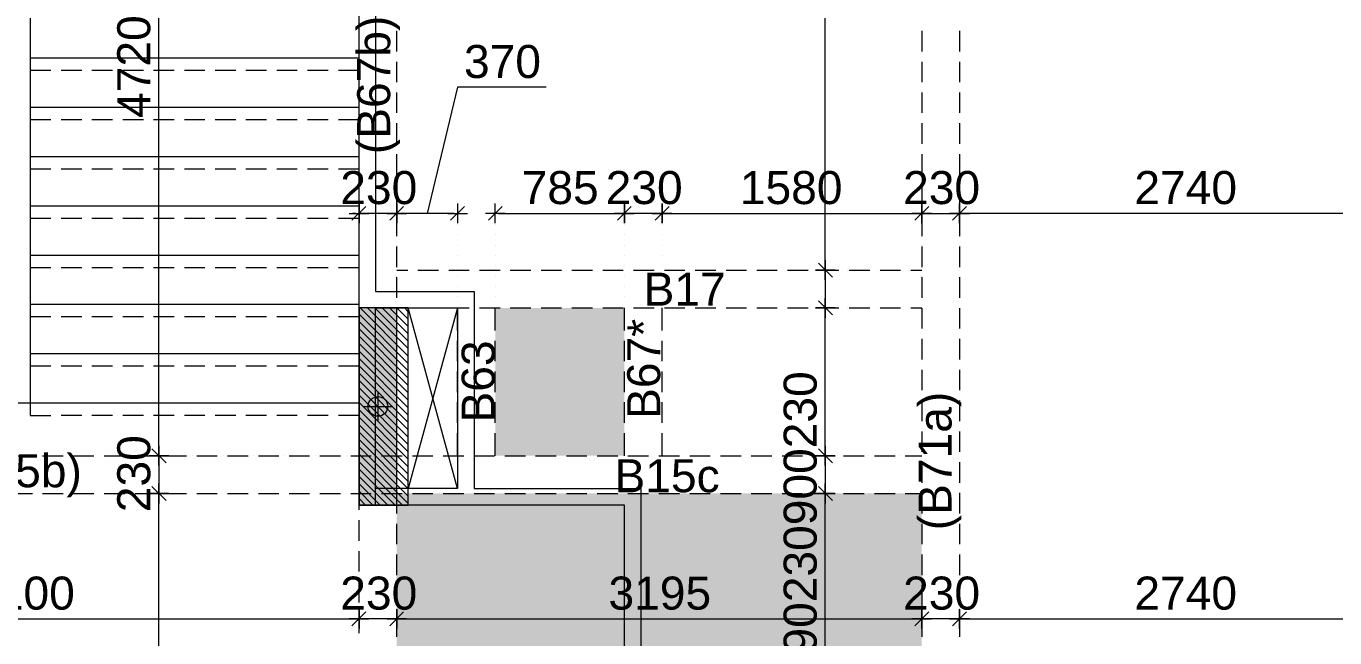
# Model space of a CAD drawing. Header units: millimetres. Extents: x -1303 to 98744, y -1303 to 90097.
# Drawn here: x 24709 to 32673, y 31234 to 34957 of the extents above; entities that cross this region are included whole.
import ezdxf

# ---------------------------------------------------------------- set-up
doc = ezdxf.new("R2010")
doc.units = ezdxf.units.MM
doc.layers.add('PDF_Geometry', color=7, linetype='Continuous')
doc.layers.add('PDF_Text', color=7, linetype='Continuous')
doc.layers.add('PDF_Solid Fills', color=192, linetype='Continuous', true_color=0xc2c0c0c0)
doc.styles.add('PDF ArialMT', font='arial.ttf')

msp = doc.modelspace()

# ---------------------------------------------------------------- hatches: boundary and pattern name
at = {"layer": 'PDF_Solid Fills', "true_color": 0x0000b2}
h = msp.add_hatch(color=33, dxfattribs=at)
h.paths.add_polyline_path([(22404.2843, 31942.72087), (22404.2843, 32112.74047), (19209.26177, 32112.74047), (19209.26177, 30922.67974), (22404.2843, 30922.67974), (22404.2843, 31642.7072), (21409.2932, 31642.7072), (21409.2932, 31942.72087)], flags=0)
h.paths.add_polyline_path([(11529.29261, 29607.70354), (11529.29261, 32397.68983), (12814.30857, 32397.68983), (12814.30857, 29607.70354)], flags=0)
h.paths.add_polyline_path([(12814.30857, 32627.71257), (12814.30857, 34142.75024), (8234.23832, 34142.75024), (8234.23832, 32627.71257)], flags=0)
h.paths.add_polyline_path([(12814.30857, 22167.74491), (12814.30857, 24957.72913), (11529.29261, 24957.72913), (11529.29261, 22167.74491)], flags=0)
h.paths.add_polyline_path([(8234.23832, 21937.72009), (8234.23832, 20422.68242), (12814.30857, 20422.68242), (12814.30857, 21937.72009)], flags=0)
h.paths.add_polyline_path([(21869.25605, 23642.75499), (21869.25605, 22452.69219), (19209.26177, 22452.69219), (19209.26177, 23642.75499)], flags=0)
h.paths.add_polyline_path([(23229.25373, 22452.69219), (23229.25373, 23642.75499), (25959.23687, 23642.75499), (25959.23687, 22452.69219)], flags=0)
h.paths.add_polyline_path([(32354.27376, 21952.6997), (32354.27376, 20422.68242), (36934.25928, 20422.68242), (36934.25928, 21952.6997)], flags=0)
h.paths.add_polyline_path([(33639.29074, 24957.72913), (33639.29074, 22182.72451), (32354.27376, 22182.72451), (32354.27376, 24957.72913)], flags=0)
h.paths.add_polyline_path([(26964.2984, 30922.67974), (26964.2984, 32112.74047), (30159.32092, 32112.74047), (30159.32092, 30922.67974)], flags=0)
h.paths.add_polyline_path([(28349.2614, 32342.68057), (28349.2614, 33242.7154), (27564.23691, 33242.7154), (27564.23691, 32342.68057)], flags=0)
h.paths.add_polyline_path([(40634.2682, 32627.71257), (40634.2682, 34142.75024), (36554.27309, 34142.75024), (36554.27309, 32627.71257)], flags=0)
h.paths.add_polyline_path([(36554.27309, 29607.70354), (36554.27309, 32397.68983), (37839.28802, 32397.68983), (37839.28802, 29607.70354)], flags=0)
h.paths.add_polyline_path([(41994.26382, 34142.75024), (41994.26382, 32627.71257), (46074.25892, 32627.71257), (46074.25892, 34142.75024)], flags=0)
h.paths.add_polyline_path([(46074.25892, 32397.68983), (46074.25892, 29607.70354), (44789.244, 29607.70354), (44789.244, 32397.68983)], flags=0)
h.paths.add_polyline_path([(45694.27273, 20422.68242), (45694.27273, 21952.6997), (50274.26033, 21952.6997), (50274.26033, 20422.68242)], flags=0)
h.paths.add_polyline_path([(48989.24127, 22182.72451), (48989.24127, 24957.72913), (50274.26033, 24957.72913), (50274.26033, 22182.72451)], flags=0)
h.paths.add_polyline_path([(52469.2958, 32112.74047), (52469.2958, 30922.67974), (55664.23361, 30922.67974), (55664.23361, 32112.74047)], flags=0)
h.paths.add_polyline_path([(55064.29717, 32342.68057), (55064.29717, 33242.7154), (54439.30655, 33242.7154), (54439.30655, 32342.68057)], flags=0)
h.paths.add_polyline_path([(63419.27024, 30922.67974), (63419.27024, 32112.74047), (60524.25933, 32112.74047), (60524.25933, 31222.69135), (60224.24978, 31222.69135), (60224.24978, 30922.67974)], flags=0)
h.paths.add_polyline_path([(60819.28118, 23642.75499), (60819.28118, 22452.69219), (63419.27024, 22452.69219), (63419.27024, 23642.75499)], flags=0)
h.paths.add_polyline_path([(56669.29721, 23642.75499), (56669.29721, 22452.69219), (59359.2507, 22452.69219), (59359.2507, 23642.75499)], flags=0)
h.paths.add_polyline_path([(71099.24354, 29607.70354), (71099.24354, 32397.68983), (69814.31126, 32397.68983), (69814.31126, 29607.70354)], flags=0)
h.paths.add_polyline_path([(71099.24354, 22167.74491), (71099.24354, 24957.72913), (69814.31126, 24957.72913), (69814.31126, 22167.74491)], flags=0)
h.paths.add_polyline_path([(69814.31126, 21937.72009), (69814.31126, 20422.68242), (74394.29472, 20422.68242), (74394.29472, 21937.72009)], flags=0)
h.paths.add_polyline_path([(69814.31126, 34142.75024), (69814.31126, 32627.71257), (74394.29472, 32627.71257), (74394.29472, 34142.75024)], flags=0)

# ---------------------------------------------------------------- linework, layer by layer
at = {"layer": 'PDF_Geometry', "color": 122, "lineweight": 0, "true_color": 0x00b88a}
for points in [[(25516.45409, 32382.45608), (25516.45409, 32362.14373), (25516.45409, 37042.16206), (25516.45409, 37022.6989)], [(29571.90536, 33512.25953), (29571.90536, 33491.94924), (29571.90536, 37042.16206), (29571.90536, 37022.6989)], [(27873.38918, 34585.36567), (27333.45175, 34585.36567), (27148.95875, 33817.7733)], [(26691.11372, 33775.45848), (26776.58839, 33860.08811)], [(26734.27358, 33877.86116), (26734.27358, 33757.68544)], [(27291.13694, 33775.45848), (27376.61369, 33860.08811)], [(27333.45175, 33877.86116), (27333.45175, 33757.68544)], [(27605.95873, 33860.08811), (27521.32911, 33775.45848)], [(27563.64392, 33757.68544), (27563.64392, 33877.86116)], [(26674.18779, 33817.7733), (26793.51432, 33817.7733)], [(26713.9633, 33817.7733), (26693.65302, 33817.7733)], [(26963.6207, 33817.7733), (26734.27358, 33817.7733)], [(27313.98652, 33817.7733), (26983.93098, 33817.7733), (27004.24333, 33817.7733)], [(27274.21101, 33817.7733), (27393.53961, 33817.7733)], [(27623.73178, 33817.7733), (27503.55813, 33817.7733)], [(27583.95627, 33817.7733), (28328.69698, 33817.7733), (28309.23176, 33817.7733)], [(28579.19943, 33817.7733), (28349.00727, 33817.7733)], [(28618.97702, 33817.7733), (28598.66466, 33817.7733), (30138.92386, 33817.7733), (30118.61358, 33817.7733)], [(30159.23621, 33817.7733), (30388.58126, 33817.7733)], [(33089.11346, 33817.7733), (33108.57869, 33817.7733), (30408.89361, 33817.7733), (30429.20389, 33817.7733)], [(29571.90536, 33472.48608), (29571.90536, 33242.29184)], [(29571.90536, 32382.45608), (29571.90536, 32362.14373), (29571.90536, 33221.98156), (29571.90536, 33202.51633)], [(25516.45409, 32342.68057), (25516.45409, 32112.48633)], [(29571.90536, 32342.68057), (29571.90536, 32112.48633)], [(25516.45409, 29647.22698), (25516.45409, 29626.91462), (25516.45409, 32092.17605), (25516.45409, 32072.71082)], [(29571.90536, 30962.37054), (29571.90536, 30942.06026), (29571.90536, 32092.17605), (29571.90536, 32072.71082)], [(22673.74577, 31349.12752), (22653.43342, 31349.12752), (26713.9633, 31349.12752), (26693.65302, 31349.12752)], [(26963.6207, 31349.12752), (26734.27358, 31349.12752)], [(27004.24333, 31349.12752), (26983.93098, 31349.12752), (30138.92386, 31349.12752), (30118.61358, 31349.12752)], [(30388.58126, 31349.12752), (30159.23621, 31349.12752)], [(30429.20389, 31349.12752), (30408.89361, 31349.12752), (33108.57869, 31349.12752), (33089.11346, 31349.12752)]]:
    msp.add_lwpolyline(points, dxfattribs=at)
at = {"layer": 'PDF_Geometry', "color": 9, "lineweight": 0, "true_color": 0xc0c0c0}
for points in [[(26834.13696, 37062.47235), (26834.13696, 33342.15521), (27434.16225, 33342.15521), (27434.16225, 32142.1067), (28448.87064, 32142.1067), (28448.87064, 29607.44939), (31468.45612, 29607.44939), (31468.45612, 29507.58809), (28349.00727, 29507.58809), (28349.00727, 32042.2454), (26734.27358, 32042.2454), (26734.27358, 37062.47235)], [(26734.27358, 34762.24076), (24733.63005, 34762.24076)], [(24858.88231, 34686.92122), (24733.63005, 34686.92122)], [(25046.75966, 34686.92122), (24921.5074, 34686.92122)], [(25233.79197, 34686.92122), (25108.53971, 34686.92122)], [(25421.66932, 34686.92122), (25296.41706, 34686.92122)], [(25608.69955, 34686.92122), (25483.44936, 34686.92122)], [(25796.57898, 34686.92122), (25671.32672, 34686.92122)], [(25983.60921, 34686.92122), (25859.20408, 34686.92122)], [(26171.48657, 34686.92122), (26046.23638, 34686.92122)], [(26358.51887, 34686.92122), (26234.11373, 34686.92122)], [(26546.39623, 34686.92122), (26421.14396, 34686.92122)], [(26734.27358, 34686.92122), (26609.02339, 34686.92122)], [(26734.27358, 34462.65271), (24733.63005, 34462.65271)], [(24858.88231, 34387.33316), (24733.63005, 34387.33316)], [(25046.75966, 34387.33316), (24921.5074, 34387.33316)], [(25233.79197, 34387.33316), (25108.53971, 34387.33316)], [(25421.66932, 34387.33316), (25296.41706, 34387.33316)], [(25608.69955, 34387.33316), (25483.44936, 34387.33316)], [(25796.57898, 34387.33316), (25671.32672, 34387.33316)], [(25983.60921, 34387.33316), (25859.20408, 34387.33316)], [(26171.48657, 34387.33316), (26046.23638, 34387.33316)], [(26358.51887, 34387.33316), (26234.11373, 34387.33316)], [(26546.39623, 34387.33316), (26421.14396, 34387.33316)], [(26734.27358, 34387.33316), (26609.02339, 34387.33316)], [(26734.27358, 34162.21754), (24733.63005, 34162.21754)], [(24858.88231, 34086.89799), (24733.63005, 34086.89799)], [(25046.75966, 34086.89799), (24921.5074, 34086.89799)], [(25233.79197, 34086.89799), (25108.53971, 34086.89799)], [(25421.66932, 34086.89799), (25296.41706, 34086.89799)], [(25608.69955, 34086.89799), (25483.44936, 34086.89799)], [(25796.57898, 34086.89799), (25671.32672, 34086.89799)], [(25983.60921, 34086.89799), (25859.20408, 34086.89799)], [(26171.48657, 34086.89799), (26046.23638, 34086.89799)], [(26358.51887, 34086.89799), (26234.11373, 34086.89799)], [(26546.39623, 34086.89799), (26421.14396, 34086.89799)], [(26734.27358, 34086.89799), (26609.02339, 34086.89799)], [(26734.27358, 33862.62948), (24733.63005, 33862.62948)], [(24858.88231, 33787.30581), (24733.63005, 33787.30581)], [(25046.75966, 33787.30581), (24921.5074, 33787.30581)], [(25233.79197, 33787.30581), (25108.53971, 33787.30581)], [(25421.66932, 33787.30581), (25296.41706, 33787.30581)], [(25608.69955, 33787.30581), (25483.44936, 33787.30581)], [(25796.57898, 33787.30581), (25671.32672, 33787.30581)], [(25983.60921, 33787.30581), (25859.20408, 33787.30581)], [(26171.48657, 33787.30581), (26046.23638, 33787.30581)], [(26358.51887, 33787.30581), (26234.11373, 33787.30581)], [(26546.39623, 33787.30581), (26421.14396, 33787.30581)], [(26734.27358, 33787.30581), (26609.02339, 33787.30581)], [(26734.27358, 33562.19431), (24733.63005, 33562.19431)], [(24858.88231, 33486.87064), (24733.63005, 33486.87064)], [(25046.75966, 33486.87064), (24921.5074, 33486.87064)], [(25233.79197, 33486.87064), (25108.53971, 33486.87064)], [(25421.66932, 33486.87064), (25296.41706, 33486.87064)], [(25608.69955, 33486.87064), (25483.44936, 33486.87064)], [(25796.57898, 33486.87064), (25671.32672, 33486.87064)], [(25983.60921, 33486.87064), (25859.20408, 33486.87064)], [(26171.48657, 33486.87064), (26046.23638, 33486.87064)], [(26358.51887, 33486.87064), (26234.11373, 33486.87064)], [(26546.39623, 33486.87064), (26421.14396, 33486.87064)], [(26734.27358, 33486.87064), (26609.02339, 33486.87064)], [(26734.27358, 33262.60419), (24733.63005, 33262.60419)], [(26834.13696, 32042.2454), (26834.13696, 33242.29184), (27333.45175, 33242.29184), (27333.45175, 32142.1067), (26834.13696, 32142.1067)], [(27333.45175, 33242.29184), (27033.8637, 32142.1067)], [(27333.45175, 32142.1067), (27033.8637, 33242.29184)], [(24858.88231, 33187.28258), (24733.63005, 33187.28258)], [(25046.75966, 33187.28258), (24921.5074, 33187.28258)], [(25233.79197, 33187.28258), (25108.53971, 33187.28258)], [(25421.66932, 33187.28258), (25296.41706, 33187.28258)], [(25608.69955, 33187.28258), (25483.44936, 33187.28258)], [(25796.57898, 33187.28258), (25671.32672, 33187.28258)], [(25983.60921, 33187.28258), (25859.20408, 33187.28258)], [(26171.48657, 33187.28258), (26046.23638, 33187.28258)], [(26358.51887, 33187.28258), (26234.11373, 33187.28258)], [(26546.39623, 33187.28258), (26421.14396, 33187.28258)], [(26734.27358, 33187.28258), (26609.02339, 33187.28258)], [(26734.27358, 32962.16902), (24733.63005, 32962.16902)], [(24858.88231, 32887.69454), (24733.63005, 32887.69454)], [(25046.75966, 32887.69454), (24921.5074, 32887.69454)], [(25233.79197, 32887.69454), (25108.53971, 32887.69454)], [(25421.66932, 32887.69454), (25296.41706, 32887.69454)], [(25608.69955, 32887.69454), (25483.44936, 32887.69454)], [(25796.57898, 32887.69454), (25671.32672, 32887.69454)], [(25983.60921, 32887.69454), (25859.20408, 32887.69454)], [(26171.48657, 32887.69454), (26046.23638, 32887.69454)], [(26358.51887, 32887.69454), (26234.11373, 32887.69454)], [(26546.39623, 32887.69454), (26421.14396, 32887.69454)], [(26734.27358, 32887.69454), (26609.02339, 32887.69454)], [(26734.27358, 32662.5789), (24733.63005, 32662.5789), (24733.63005, 32587.25936), (24858.88231, 32587.25936)], [(25046.75966, 32587.25936), (24921.5074, 32587.25936)], [(25233.79197, 32587.25936), (25108.53971, 32587.25936)], [(25421.66932, 32587.25936), (25296.41706, 32587.25936)], [(25608.69955, 32587.25936), (25483.44936, 32587.25936)], [(25796.57898, 32587.25936), (25671.32672, 32587.25936)], [(25983.60921, 32587.25936), (25859.20408, 32587.25936)], [(26171.48657, 32587.25936), (26046.23638, 32587.25936)], [(26358.51887, 32587.25936), (26234.11373, 32587.25936)], [(26546.39623, 32587.25936), (26421.14396, 32587.25936)], [(26734.27358, 32587.25936), (26609.02339, 32587.25936)], [(27434.16225, 32042.2454), (27434.16225, 32042.2454)]]:
    msp.add_lwpolyline(points, dxfattribs=at)
msp.add_lwpolyline([(24733.63005, 35062.67593), (24733.63005, 32662.5789), (24633.76667, 32662.5789), (24633.76667, 35062.67593)], close=True, dxfattribs=at)
at = {"layer": 'PDF_Geometry', "color": 157, "lineweight": 0, "true_color": 0x3f5f7f}
for points in [[(26734.27358, 34824.86585), (26734.27358, 34950.12018)], [(26963.6207, 34803.70844), (26963.6207, 34928.96277)], [(30159.23621, 34928.96277), (30159.23621, 34803.70844)], [(30388.58126, 34928.96277), (30388.58126, 34803.70844)], [(26734.27358, 34636.99056), (26734.27358, 34762.24076)], [(26963.6207, 34615.83315), (26963.6207, 34741.08335)], [(30159.23621, 34741.08335), (30159.23621, 34615.83315)], [(30388.58126, 34741.08335), (30388.58126, 34615.83315)], [(26734.27358, 34449.95826), (26734.27358, 34575.20845)], [(26963.6207, 34428.80086), (26963.6207, 34553.20393)], [(30159.23621, 34553.20393), (30159.23621, 34428.80086)], [(30388.58126, 34553.20393), (30388.58126, 34428.80086)], [(26734.27358, 34262.07884), (26734.27358, 34387.33316)], [(26963.6207, 34240.92143), (26963.6207, 34366.17576)], [(30159.23621, 34366.17576), (30159.23621, 34240.92143)], [(30388.58126, 34366.17576), (30388.58126, 34240.92143)], [(26734.27358, 34075.04654), (26734.27358, 34199.45374)], [(26963.6207, 34053.88913), (26963.6207, 34178.29634)], [(30159.23621, 34178.29634), (30159.23621, 34053.88913)], [(30388.58126, 34178.29634), (30388.58126, 34053.88913)], [(26734.27358, 33887.17125), (26734.27358, 34012.42144)], [(26963.6207, 33866.01384), (26963.6207, 33991.26403)], [(30159.23621, 33991.26403), (30159.23621, 33866.01384)], [(30388.58126, 33991.26403), (30388.58126, 33866.01384)], [(26734.27358, 33700.13895), (26734.27358, 33824.54615)], [(26963.6207, 33678.13441), (26963.6207, 33803.38874)], [(30159.23621, 33803.38874), (30159.23621, 33678.13441)], [(30388.58126, 33803.38874), (30388.58126, 33678.13441)], [(26734.27358, 33512.25953), (26734.27358, 33637.51385)], [(26963.6207, 33491.10212), (26963.6207, 33616.35645)], [(30159.23621, 33616.35645), (30159.23621, 33491.10212)], [(30388.58126, 33616.35645), (30388.58126, 33491.10212)], [(26734.27358, 33324.38424), (26734.27358, 33449.63442)], [(26963.6207, 33472.48608), (27030.47727, 33472.48608)], [(27092.25732, 33472.48608), (27217.50958, 33472.48608)], [(27280.13467, 33472.48608), (27405.38693, 33472.48608)], [(27468.0141, 33472.48608), (27592.41924, 33472.48608)], [(27655.04433, 33472.48608), (27780.29659, 33472.48608)], [(27842.92169, 33472.48608), (27967.32889, 33472.48608)], [(28029.95399, 33472.48608), (28155.20625, 33472.48608)], [(28217.83134, 33472.48608), (28342.23648, 33472.48608)], [(28404.86365, 33472.48608), (28530.11591, 33472.48608)], [(28592.741, 33472.48608), (28717.99326, 33472.48608)], [(28779.77331, 33472.48608), (28905.02349, 33472.48608)], [(28967.65066, 33472.48608), (29092.90292, 33472.48608)], [(29154.68089, 33472.48608), (29279.93315, 33472.48608)], [(29342.56032, 33472.48608), (29467.81051, 33472.48608)], [(29530.43768, 33472.48608), (29654.84281, 33472.48608)], [(29717.46791, 33472.48608), (29842.72017, 33472.48608)], [(29905.34734, 33472.48608), (30029.75247, 33472.48608)], [(30092.37757, 33472.48608), (30159.23621, 33472.48608)], [(26963.6207, 33303.22683), (26963.6207, 33428.47702)], [(30159.23621, 33428.47702), (30159.23621, 33303.22683)], [(30388.58126, 33428.47702), (30388.58126, 33303.22683)], [(26734.27358, 33137.35193), (26734.27358, 33262.60419)], [(26963.6207, 33242.29184), (27030.47727, 33242.29184)], [(26963.6207, 33116.19453), (26963.6207, 33241.44679)], [(27092.25732, 33242.29184), (27217.50958, 33242.29184)], [(27280.13467, 33242.29184), (27405.38693, 33242.29184)], [(27333.45175, 33105.19226), (27333.45175, 33242.29184)], [(27468.0141, 33242.29184), (27592.41924, 33242.29184)], [(27563.64392, 33105.19226), (27563.64392, 33242.29184)], [(27655.04433, 33242.29184), (27780.29659, 33242.29184)], [(27842.92169, 33242.29184), (27967.32889, 33242.29184)], [(28029.95399, 33242.29184), (28155.20625, 33242.29184)], [(28217.83134, 33242.29184), (28342.23648, 33242.29184)], [(28349.00727, 33105.19226), (28349.00727, 33242.29184)], [(28404.86365, 33242.29184), (28530.11591, 33242.29184)], [(28579.19943, 33105.19226), (28579.19943, 33242.29184)], [(28592.741, 33242.29184), (28717.99326, 33242.29184)], [(28779.77331, 33242.29184), (28905.02349, 33242.29184)], [(28967.65066, 33242.29184), (29092.90292, 33242.29184)], [(29154.68089, 33242.29184), (29279.93315, 33242.29184)], [(29342.56032, 33242.29184), (29467.81051, 33242.29184)], [(29530.43768, 33242.29184), (29654.84281, 33242.29184)], [(29717.46791, 33242.29184), (29842.72017, 33242.29184)], [(29905.34734, 33242.29184), (30029.75247, 33242.29184)], [(30092.37757, 33242.29184), (30159.23621, 33242.29184)], [(30159.23621, 33241.44679), (30159.23621, 33116.19453)], [(30388.58126, 33241.44679), (30388.58126, 33116.19453)], [(26734.27358, 32949.47458), (26734.27358, 33074.72684)], [(26963.6207, 32928.31717), (26963.6207, 33053.56943)], [(30159.23621, 33053.56943), (30159.23621, 32928.31717)], [(30388.58126, 33053.56943), (30388.58126, 32928.31717)], [(27333.45175, 32917.3149), (27333.45175, 33042.56717)], [(27563.64392, 32917.3149), (27563.64392, 33042.56717)], [(28349.00727, 32917.3149), (28349.00727, 33042.56717)], [(28579.19943, 32917.3149), (28579.19943, 33042.56717)], [(26734.27358, 32762.44227), (26734.27358, 32887.69454)], [(26963.6207, 32741.28487), (26963.6207, 32865.69)], [(27333.45175, 32729.43755), (27333.45175, 32854.68981)], [(27563.64392, 32729.43755), (27563.64392, 32854.68981)], [(28349.00727, 32729.43755), (28349.00727, 32854.68981)], [(28579.19943, 32729.43755), (28579.19943, 32854.68981)], [(30159.23621, 32865.69), (30159.23621, 32741.28487)], [(30388.58126, 32865.69), (30388.58126, 32741.28487)], [(26734.27358, 32574.56492), (26734.27358, 32699.81718)], [(26963.6207, 32553.40751), (26963.6207, 32678.65977)], [(27333.45175, 32542.40525), (27333.45175, 32667.65751)], [(27563.64392, 32542.40525), (27563.64392, 32667.65751)], [(28349.00727, 32542.40525), (28349.00727, 32667.65751)], [(28579.19943, 32542.40525), (28579.19943, 32667.65751)], [(30159.23621, 32678.65977), (30159.23621, 32553.40751)], [(30388.58126, 32678.65977), (30388.58126, 32553.40751)], [(26734.27358, 32387.53261), (26734.27358, 32511.93982)], [(26963.6207, 32366.37521), (26963.6207, 32490.78242)], [(27333.45175, 32342.68057), (27333.45175, 32479.78015)], [(27563.64392, 32342.68057), (27563.64392, 32479.78015)], [(28349.00727, 32342.68057), (28349.00727, 32479.78015)], [(28579.19943, 32342.68057), (28579.19943, 32479.78015)], [(30159.23621, 32490.78242), (30159.23621, 32366.37521)], [(30388.58126, 32490.78242), (30388.58126, 32366.37521)], [(24621.07223, 32342.68057), (24746.32449, 32342.68057)], [(24808.94958, 32342.68057), (24934.20185, 32342.68057)], [(24995.98189, 32342.68057), (25121.23415, 32342.68057)], [(25183.85924, 32342.68057), (25309.11151, 32342.68057)], [(25371.7366, 32342.68057), (25496.14381, 32342.68057)], [(25558.7689, 32342.68057), (25684.02116, 32342.68057)], [(25746.64626, 32342.68057), (25871.05139, 32342.68057)], [(25933.67856, 32342.68057), (26058.93082, 32342.68057)], [(26121.55592, 32342.68057), (26245.96105, 32342.68057)], [(26308.58822, 32342.68057), (26433.83841, 32342.68057)], [(26496.46558, 32342.68057), (26621.71784, 32342.68057)], [(26683.49581, 32342.68057), (26808.74807, 32342.68057)], [(26871.37524, 32342.68057), (26996.62542, 32342.68057)], [(27059.25259, 32342.68057), (27183.65773, 32342.68057)], [(27246.28282, 32342.68057), (27371.53508, 32342.68057)], [(27434.16225, 32342.68057), (27558.56739, 32342.68057)], [(27621.19248, 32342.68057), (27746.44474, 32342.68057)], [(27809.06984, 32342.68057), (27933.47704, 32342.68057)], [(27996.10214, 32342.68057), (28121.3544, 32342.68057)], [(28183.97949, 32342.68057), (28309.23176, 32342.68057)], [(28371.0118, 32342.68057), (28496.26406, 32342.68057)], [(28558.88915, 32342.68057), (28684.14141, 32342.68057)], [(28746.76651, 32342.68057), (28871.17164, 32342.68057)], [(28933.79881, 32342.68057), (29059.05107, 32342.68057)], [(29121.67617, 32342.68057), (29246.0813, 32342.68057)], [(29308.70847, 32342.68057), (29433.95866, 32342.68057)], [(29496.58583, 32342.68057), (29620.99096, 32342.68057)], [(29683.61606, 32342.68057), (29808.86832, 32342.68057)], [(29871.49549, 32342.68057), (29996.74567, 32342.68057)], [(30058.52572, 32342.68057), (30159.23621, 32342.68057)], [(26734.27358, 32199.65526), (26734.27358, 32324.90752)], [(26963.6207, 32178.49785), (26963.6207, 32303.75011)], [(30159.23621, 32303.75011), (30159.23621, 32178.49785)], [(30388.58126, 32303.75011), (30388.58126, 32178.49785)], [(24621.07223, 32112.48633), (24746.32449, 32112.48633)], [(24808.94958, 32112.48633), (24934.20185, 32112.48633)], [(24995.98189, 32112.48633), (25121.23415, 32112.48633)], [(25183.85924, 32112.48633), (25309.11151, 32112.48633)], [(25371.7366, 32112.48633), (25496.14381, 32112.48633)], [(25558.7689, 32112.48633), (25684.02116, 32112.48633)], [(25746.64626, 32112.48633), (25871.05139, 32112.48633)], [(25933.67856, 32112.48633), (26058.93082, 32112.48633)], [(26121.55592, 32112.48633), (26245.96105, 32112.48633)], [(26308.58822, 32112.48633), (26433.83841, 32112.48633)], [(26496.46558, 32112.48633), (26621.71784, 32112.48633)], [(26683.49581, 32112.48633), (26808.74807, 32112.48633)], [(26734.27358, 32012.62503), (26734.27358, 32137.03016)], [(26871.37524, 32112.48633), (26996.62542, 32112.48633)], [(26963.6207, 31990.6205), (26963.6207, 32115.87276)], [(27059.25259, 32112.48633), (27183.65773, 32112.48633)], [(27246.28282, 32112.48633), (27371.53508, 32112.48633)], [(27434.16225, 32112.48633), (27558.56739, 32112.48633)], [(27621.19248, 32112.48633), (27746.44474, 32112.48633)], [(27809.06984, 32112.48633), (27933.47704, 32112.48633)], [(27996.10214, 32112.48633), (28121.3544, 32112.48633)], [(28183.97949, 32112.48633), (28309.23176, 32112.48633)], [(28371.0118, 32112.48633), (28496.26406, 32112.48633)], [(28558.88915, 32112.48633), (28684.14141, 32112.48633)], [(28746.76651, 32112.48633), (28871.17164, 32112.48633)], [(28933.79881, 32112.48633), (29059.05107, 32112.48633)], [(29121.67617, 32112.48633), (29246.0813, 32112.48633)], [(29308.70847, 32112.48633), (29433.95866, 32112.48633)], [(29496.58583, 32112.48633), (29620.99096, 32112.48633)], [(29683.61606, 32112.48633), (29808.86832, 32112.48633)], [(29871.49549, 32112.48633), (29996.74567, 32112.48633)], [(30058.52572, 32112.48633), (30159.23621, 32112.48633)], [(30159.23621, 32115.87276), (30159.23621, 31990.6205)], [(30388.58126, 32115.87276), (30388.58126, 31990.6205)], [(26734.27358, 31824.7456), (26734.27358, 31949.99786)], [(26963.6207, 31803.58819), (26963.6207, 31928.84046)], [(30159.23621, 31928.84046), (30159.23621, 31803.58819)], [(30388.58126, 31928.84046), (30388.58126, 31803.58819)], [(26734.27358, 31636.86824), (26734.27358, 31762.12051)], [(26963.6207, 31615.71084), (26963.6207, 31740.9631)], [(30159.23621, 31740.9631), (30159.23621, 31615.71084)], [(30388.58126, 31740.9631), (30388.58126, 31615.71084)], [(26734.27358, 31449.83801), (26734.27358, 31575.0882)], [(26963.6207, 31428.68061), (26963.6207, 31553.9308)], [(30159.23621, 31553.9308), (30159.23621, 31428.68061)], [(30388.58126, 31553.9308), (30388.58126, 31428.68061)], [(26734.27358, 31261.95859), (26734.27358, 31387.21085)], [(26963.6207, 31240.80118), (26963.6207, 31366.05344)], [(30159.23621, 31366.05344), (30159.23621, 31240.80118)], [(30388.58126, 31366.05344), (30388.58126, 31240.80118)]]:
    msp.add_lwpolyline(points, dxfattribs=at)
at = {"layer": 'PDF_Geometry', "color": 122, "lineweight": 0, "true_color": 0x00b88a}
for points in [[(26921.30589, 33775.45848), (27005.93551, 33860.08811)], [(26963.6207, 33877.86116), (26963.6207, 33757.68544)], [(28391.32208, 33860.08811), (28306.69245, 33775.45848)], [(28349.00727, 33757.68544), (28349.00727, 33877.86116)], [(28536.03957, 33775.45848), (28621.51425, 33860.08811)], [(28579.19943, 33877.86116), (28579.19943, 33757.68544)], [(30201.55103, 33860.08811), (30116.07428, 33775.45848)], [(30159.23621, 33757.68544), (30159.23621, 33877.86116)], [(30346.26644, 33775.45848), (30430.89607, 33860.08811)], [(30388.58126, 33877.86116), (30388.58126, 33757.68544)], [(26903.53283, 33817.7733), (27023.70856, 33817.7733)], [(28409.09513, 33817.7733), (28288.92147, 33817.7733)], [(28519.11364, 33817.7733), (28638.44017, 33817.7733)], [(30218.47695, 33817.7733), (30099.14835, 33817.7733)], [(30328.49547, 33817.7733), (30448.66912, 33817.7733)], [(29571.90536, 33412.39822), (29571.90536, 33532.57394)], [(29512.66463, 33472.48608), (29631.99323, 33472.48608)], [(29615.0673, 33430.17127), (29529.59055, 33514.80089)], [(29571.90536, 33302.3797), (29571.90536, 33182.20605)], [(29631.99323, 33242.29184), (29512.66463, 33242.29184)], [(29529.59055, 33284.60665), (29615.0673, 33199.97703)], [(25457.21335, 32342.68057), (25576.54195, 32342.68057)], [(25559.61603, 32299.51863), (25474.13928, 32384.99538)], [(25516.45409, 32282.59271), (25516.45409, 32401.92131)], [(29512.66463, 32342.68057), (29631.99323, 32342.68057)], [(29615.0673, 32299.51863), (29529.59055, 32384.99538)], [(29571.90536, 32282.59271), (29571.90536, 32401.92131)], [(25576.54195, 32112.48633), (25457.21335, 32112.48633)], [(25474.13928, 32154.80114), (25559.61603, 32070.17152)], [(25516.45409, 32172.57419), (25516.45409, 32052.40054)], [(29631.99323, 32112.48633), (29512.66463, 32112.48633)], [(29529.59055, 32154.80114), (29615.0673, 32070.17152)], [(29571.90536, 32172.57419), (29571.90536, 32052.40054)], [(26776.58839, 31392.28945), (26691.11372, 31306.8127)], [(26734.27358, 31289.88678), (26734.27358, 31409.21538)], [(26921.30589, 31306.8127), (27005.93551, 31392.28945)], [(26963.6207, 31409.21538), (26963.6207, 31289.88678)], [(30201.55103, 31392.28945), (30116.07428, 31306.8127)], [(30159.23621, 31289.88678), (30159.23621, 31409.21538)], [(30346.26644, 31306.8127), (30430.89607, 31392.28945)], [(30388.58126, 31409.21538), (30388.58126, 31289.88678)], [(26793.51432, 31349.12752), (26674.18779, 31349.12752)], [(26903.53283, 31349.12752), (27023.70856, 31349.12752)], [(30218.47695, 31349.12752), (30099.14835, 31349.12752)], [(30328.49547, 31349.12752), (30448.66912, 31349.12752)]]:
    msp.add_lwpolyline(points, close=True, dxfattribs=at)
at = {"layer": 'PDF_Geometry', "lineweight": 0}
for points in [[(26734.27358, 33817.7733), (26734.27358, 33817.7733)], [(26963.6207, 33817.7733), (26963.6207, 33817.7733)], [(26963.6207, 33817.7733), (26963.6207, 33817.7733)], [(27333.45175, 33817.7733), (27333.45175, 33817.7733)], [(27563.64392, 33817.7733), (27563.64392, 33817.7733)], [(28349.00727, 33817.7733), (28349.00727, 33817.7733)], [(28349.00727, 33817.7733), (28349.00727, 33817.7733)], [(28579.19943, 33817.7733), (28579.19943, 33817.7733)], [(28579.19943, 33817.7733), (28579.19943, 33817.7733)], [(30159.23621, 33817.7733), (30159.23621, 33817.7733)], [(30159.23621, 33817.7733), (30159.23621, 33817.7733)], [(30388.58126, 33817.7733), (30388.58126, 33817.7733)], [(30388.58126, 33817.7733), (30388.58126, 33817.7733)], [(26734.27358, 33749.22248), (26734.27358, 33749.22248)], [(26963.6207, 33749.22248), (26963.6207, 33749.22248)], [(26963.6207, 33749.22248), (26963.6207, 33749.22248)], [(27333.45175, 33749.22248), (27333.45175, 33749.22248)], [(27563.64392, 33749.22248), (27563.64392, 33749.22248)], [(28349.00727, 33749.22248), (28349.00727, 33749.22248)], [(28349.00727, 33749.22248), (28349.00727, 33749.22248)], [(28579.19943, 33749.22248), (28579.19943, 33749.22248)], [(28579.19943, 33749.22248), (28579.19943, 33749.22248)], [(30159.23621, 33749.22248), (30159.23621, 33749.22248)], [(30159.23621, 33739.0694), (30159.23621, 33739.0694)], [(30388.58126, 33739.0694), (30388.58126, 33739.0694)], [(30388.58126, 33739.0694), (30388.58126, 33739.0694)], [(26734.27358, 33686.59738), (26734.27358, 33686.59738)], [(26734.27358, 33623.97228), (26734.27358, 33623.97228)], [(26963.6207, 33686.59738), (26963.6207, 33686.59738)], [(26963.6207, 33686.59738), (26963.6207, 33686.59738)], [(26963.6207, 33623.97228), (26963.6207, 33623.97228)], [(26963.6207, 33623.97228), (26963.6207, 33623.97228)], [(27333.45175, 33686.59738), (27333.45175, 33686.59738)], [(27333.45175, 33623.97228), (27333.45175, 33623.97228)], [(27563.64392, 33686.59738), (27563.64392, 33686.59738)], [(27563.64392, 33623.97228), (27563.64392, 33623.97228)], [(28349.00727, 33686.59738), (28349.00727, 33686.59738)], [(28349.00727, 33686.59738), (28349.00727, 33686.59738)], [(28349.00727, 33623.97228), (28349.00727, 33623.97228)], [(28349.00727, 33623.97228), (28349.00727, 33623.97228)], [(28579.19943, 33686.59738), (28579.19943, 33686.59738)], [(28579.19943, 33686.59738), (28579.19943, 33686.59738)], [(28579.19943, 33623.97228), (28579.19943, 33623.97228)], [(28579.19943, 33623.97228), (28579.19943, 33623.97228)], [(30159.23621, 33686.59738), (30159.23621, 33686.59738)], [(30159.23621, 33676.4443), (30159.23621, 33676.4443)], [(30159.23621, 33623.97228), (30159.23621, 33623.97228)], [(30159.23621, 33613.81508), (30159.23621, 33613.81508)], [(30388.58126, 33676.4443), (30388.58126, 33676.4443)], [(30388.58126, 33676.4443), (30388.58126, 33676.4443)], [(30388.58126, 33613.81508), (30388.58126, 33613.81508)], [(30388.58126, 33613.81508), (30388.58126, 33613.81508)], [(26734.27358, 33561.34719), (26734.27358, 33561.34719)], [(26963.6207, 33561.34719), (26963.6207, 33561.34719)], [(26963.6207, 33561.34719), (26963.6207, 33561.34719)], [(27333.45175, 33561.34719), (27333.45175, 33561.34719)], [(27563.64392, 33561.34719), (27563.64392, 33561.34719)], [(28349.00727, 33561.34719), (28349.00727, 33561.34719)], [(28349.00727, 33561.34719), (28349.00727, 33561.34719)], [(28579.19943, 33561.34719), (28579.19943, 33561.34719)], [(28579.19943, 33561.34719), (28579.19943, 33561.34719)], [(30159.23621, 33561.34719), (30159.23621, 33561.34719)], [(30159.23621, 33551.18998), (30159.23621, 33551.18998)], [(30388.58126, 33551.18998), (30388.58126, 33551.18998)], [(30388.58126, 33551.18998), (30388.58126, 33551.18998)], [(26734.27358, 33498.72209), (26734.27358, 33498.72209)], [(26963.6207, 33498.72209), (26963.6207, 33498.72209)], [(26963.6207, 33498.72209), (26963.6207, 33498.72209)], [(27333.45175, 33498.72209), (27333.45175, 33498.72209)], [(27563.64392, 33498.72209), (27563.64392, 33498.72209)], [(28349.00727, 33498.72209), (28349.00727, 33498.72209)], [(28349.00727, 33498.72209), (28349.00727, 33498.72209)], [(28579.19943, 33498.72209), (28579.19943, 33498.72209)], [(28579.19943, 33498.72209), (28579.19943, 33498.72209)], [(29571.90536, 33472.48608), (29571.90536, 33472.48608)], [(29571.90536, 33472.48608), (29571.90536, 33472.48608)], [(29647.22698, 33472.48608), (29647.22698, 33472.48608)], [(29647.22698, 33472.48608), (29647.22698, 33472.48608)], [(29709.00494, 33472.48608), (29709.00494, 33472.48608)], [(29709.00494, 33472.48608), (29709.00494, 33472.48608)], [(29771.63211, 33472.48608), (29771.63211, 33472.48608)], [(29771.63211, 33472.48608), (29771.63211, 33472.48608)], [(29834.25721, 33472.48608), (29834.25721, 33472.48608)], [(29834.25721, 33472.48608), (29834.25721, 33472.48608)], [(29896.88437, 33472.48608), (29896.88437, 33472.48608)], [(29896.88437, 33472.48608), (29896.88437, 33472.48608)], [(29959.50947, 33472.48608), (29959.50947, 33472.48608)], [(29959.50947, 33472.48608), (29959.50947, 33472.48608)], [(30022.13456, 33472.48608), (30022.13456, 33472.48608)], [(30022.13456, 33472.48608), (30022.13456, 33472.48608)], [(30083.9146, 33472.48608), (30083.9146, 33472.48608)], [(30083.9146, 33472.48608), (30083.9146, 33472.48608)], [(30159.23621, 33498.72209), (30159.23621, 33498.72209)], [(30159.23621, 33472.48608), (30159.23621, 33472.48608)], [(30159.23621, 33472.48608), (30159.23621, 33472.48608)], [(30159.23621, 33472.48608), (30159.23621, 33472.48608)], [(30388.58126, 33472.48608), (30388.58126, 33472.48608)], [(30388.58126, 33472.48608), (30388.58126, 33472.48608)], [(26734.27358, 33436.09286), (26734.27358, 33436.09286)], [(26734.27358, 33373.46776), (26734.27358, 33373.46776)], [(26963.6207, 33436.09286), (26963.6207, 33436.09286)], [(26963.6207, 33436.09286), (26963.6207, 33436.09286)], [(26963.6207, 33373.46776), (26963.6207, 33373.46776)], [(26963.6207, 33373.46776), (26963.6207, 33373.46776)], [(27333.45175, 33436.09286), (27333.45175, 33436.09286)], [(27333.45175, 33373.46776), (27333.45175, 33373.46776)], [(27563.64392, 33436.09286), (27563.64392, 33436.09286)], [(27563.64392, 33373.46776), (27563.64392, 33373.46776)], [(28349.00727, 33436.09286), (28349.00727, 33436.09286)], [(28349.00727, 33436.09286), (28349.00727, 33436.09286)], [(28349.00727, 33373.46776), (28349.00727, 33373.46776)], [(28349.00727, 33373.46776), (28349.00727, 33373.46776)], [(28579.19943, 33436.09286), (28579.19943, 33436.09286)], [(28579.19943, 33436.09286), (28579.19943, 33436.09286)], [(28579.19943, 33373.46776), (28579.19943, 33373.46776)], [(28579.19943, 33373.46776), (28579.19943, 33373.46776)], [(30159.23621, 33436.09286), (30159.23621, 33436.09286)], [(30159.23621, 33373.46776), (30159.23621, 33373.46776)], [(26734.27358, 33311.68979), (26734.27358, 33311.68979)], [(26963.6207, 33311.68979), (26963.6207, 33311.68979)], [(26963.6207, 33311.68979), (26963.6207, 33311.68979)], [(27333.45175, 33311.68979), (27333.45175, 33311.68979)], [(27563.64392, 33311.68979), (27563.64392, 33311.68979)], [(28349.00727, 33311.68979), (28349.00727, 33311.68979)], [(28349.00727, 33311.68979), (28349.00727, 33311.68979)], [(28579.19943, 33311.68979), (28579.19943, 33311.68979)], [(28579.19943, 33311.68979), (28579.19943, 33311.68979)], [(30159.23621, 33311.68979), (30159.23621, 33311.68979)], [(26734.27358, 33242.29184), (26734.27358, 33242.29184)], [(26741.04437, 33242.29184), (27033.8637, 32949.47458)], [(26785.89848, 33242.29184), (27033.8637, 32994.32869)], [(26830.7526, 33242.29184), (27033.8637, 33039.18074)], [(26875.60672, 33242.29184), (27033.8637, 33084.03485)], [(26920.45876, 33242.29184), (27033.8637, 33128.88897)], [(26963.6207, 33242.29184), (26963.6207, 33242.29184)], [(26963.6207, 33242.29184), (26963.6207, 33242.29184)], [(26965.31288, 33242.29184), (27033.8637, 33173.74309)], [(27010.16699, 33242.29184), (27033.8637, 33218.5972)], [(27333.45175, 33242.29184), (27333.45175, 33242.29184)], [(27563.64392, 33242.29184), (27563.64392, 33242.29184)], [(28349.00727, 33242.29184), (28349.00727, 33242.29184)], [(28349.00727, 33242.29184), (28349.00727, 33242.29184)], [(28579.19943, 33242.29184), (28579.19943, 33242.29184)], [(28579.19943, 33242.29184), (28579.19943, 33242.29184)], [(29571.90536, 33242.29184), (29571.90536, 33242.29184)], [(29571.90536, 33242.29184), (29571.90536, 33242.29184)], [(29647.22698, 33242.29184), (29647.22698, 33242.29184)], [(29647.22698, 33242.29184), (29647.22698, 33242.29184)], [(29709.00494, 33242.29184), (29709.00494, 33242.29184)], [(29709.00494, 33242.29184), (29709.00494, 33242.29184)], [(29771.63211, 33242.29184), (29771.63211, 33242.29184)], [(29771.63211, 33242.29184), (29771.63211, 33242.29184)], [(29834.25721, 33242.29184), (29834.25721, 33242.29184)], [(29834.25721, 33242.29184), (29834.25721, 33242.29184)], [(29896.88437, 33242.29184), (29896.88437, 33242.29184)], [(29896.88437, 33242.29184), (29896.88437, 33242.29184)], [(29959.50947, 33242.29184), (29959.50947, 33242.29184)], [(29959.50947, 33242.29184), (29959.50947, 33242.29184)], [(30022.13456, 33242.29184), (30022.13456, 33242.29184)], [(30022.13456, 33242.29184), (30022.13456, 33242.29184)], [(30083.9146, 33242.29184), (30083.9146, 33242.29184)], [(30083.9146, 33242.29184), (30083.9146, 33242.29184)], [(30159.23621, 33242.29184), (30159.23621, 33242.29184)], [(30159.23621, 33242.29184), (30159.23621, 33242.29184)], [(30159.23621, 33242.29184), (30159.23621, 33242.29184)], [(26734.27358, 33204.20851), (27033.8637, 32904.62046)], [(26734.27358, 33159.35646), (27033.8637, 32859.76634)], [(26734.27358, 33114.50235), (27033.8637, 32814.91223)], [(26734.27358, 33069.64823), (27033.8637, 32770.06018)], [(26734.27358, 33024.79411), (27033.8637, 32725.20607)], [(26734.27358, 32979.94), (27033.8637, 32680.35195)], [(26734.27358, 32935.08796), (27033.8637, 32634.65278)], [(26734.27358, 32890.23384), (27033.8637, 32589.79867)], [(26734.27358, 32845.37972), (27033.8637, 32544.94455)], [(26734.27358, 32800.52561), (27033.8637, 32500.09043)], [(26734.27358, 32755.67149), (27033.8637, 32455.23632)], [(26734.27358, 32710.81945), (27033.8637, 32410.38427)], [(26734.27358, 32665.96533), (27033.8637, 32365.53016)], [(26734.27358, 32621.11121), (27033.8637, 32320.67604)], [(26734.27358, 32576.2571), (27033.8637, 32275.82192)], [(26734.27358, 32530.55793), (27033.8637, 32230.96781)], [(26734.27358, 32485.70381), (27033.8637, 32186.11576)], [(26734.27358, 32440.84969), (27033.8637, 32141.26165)], [(25516.45409, 32342.68057), (25516.45409, 32342.68057)], [(25516.45409, 32342.68057), (25516.45409, 32342.68057)], [(25594.31293, 32342.68057), (25594.31293, 32342.68057)], [(25594.31293, 32342.68057), (25594.31293, 32342.68057)], [(25656.9401, 32342.68057), (25656.9401, 32342.68057)], [(25656.9401, 32342.68057), (25656.9401, 32342.68057)], [(25718.71807, 32342.68057), (25718.71807, 32342.68057)], [(25718.71807, 32342.68057), (25718.71807, 32342.68057)], [(25781.34523, 32342.68057), (25781.34523, 32342.68057)], [(25781.34523, 32342.68057), (25781.34523, 32342.68057)], [(25843.97033, 32342.68057), (25843.97033, 32342.68057)], [(25843.97033, 32342.68057), (25843.97033, 32342.68057)], [(25906.5975, 32342.68057), (25906.5975, 32342.68057)], [(25906.5975, 32342.68057), (25906.5975, 32342.68057)], [(25969.22259, 32342.68057), (25969.22259, 32342.68057)], [(25969.22259, 32342.68057), (25969.22259, 32342.68057)], [(26031.84768, 32342.68057), (26031.84768, 32342.68057)], [(26031.84768, 32342.68057), (26031.84768, 32342.68057)], [(26094.47485, 32342.68057), (26094.47485, 32342.68057)], [(26094.47485, 32342.68057), (26094.47485, 32342.68057)], [(26156.25489, 32342.68057), (26156.25489, 32342.68057)], [(26156.25489, 32342.68057), (26156.25489, 32342.68057)], [(26218.87999, 32342.68057), (26218.87999, 32342.68057)], [(26218.87999, 32342.68057), (26218.87999, 32342.68057)], [(26281.50508, 32342.68057), (26281.50508, 32342.68057)], [(26281.50508, 32342.68057), (26281.50508, 32342.68057)], [(26344.13225, 32342.68057), (26344.13225, 32342.68057)], [(26344.13225, 32342.68057), (26344.13225, 32342.68057)], [(26406.75734, 32342.68057), (26406.75734, 32342.68057)], [(26406.75734, 32342.68057), (26406.75734, 32342.68057)], [(26469.38451, 32342.68057), (26469.38451, 32342.68057)], [(26469.38451, 32342.68057), (26469.38451, 32342.68057)], [(26532.0096, 32342.68057), (26532.0096, 32342.68057)], [(26532.0096, 32342.68057), (26532.0096, 32342.68057)], [(26593.78965, 32342.68057), (26593.78965, 32342.68057)], [(26593.78965, 32342.68057), (26593.78965, 32342.68057)], [(26656.41474, 32342.68057), (26656.41474, 32342.68057)], [(26656.41474, 32342.68057), (26656.41474, 32342.68057)], [(26734.27358, 32395.99558), (27033.8637, 32096.40753)], [(26734.27358, 32351.14353), (27033.8637, 32051.55341)], [(26734.27358, 32342.68057), (26734.27358, 32342.68057)], [(26734.27358, 32342.68057), (26734.27358, 32342.68057)], [(29571.90536, 32342.68057), (29571.90536, 32342.68057)], [(29571.90536, 32342.68057), (29571.90536, 32342.68057)], [(29647.22698, 32342.68057), (29647.22698, 32342.68057)], [(29647.22698, 32342.68057), (29647.22698, 32342.68057)], [(29709.00494, 32342.68057), (29709.00494, 32342.68057)], [(29709.00494, 32342.68057), (29709.00494, 32342.68057)], [(29771.63211, 32342.68057), (29771.63211, 32342.68057)], [(29771.63211, 32342.68057), (29771.63211, 32342.68057)], [(29834.25721, 32342.68057), (29834.25721, 32342.68057)], [(29834.25721, 32342.68057), (29834.25721, 32342.68057)], [(29896.88437, 32342.68057), (29896.88437, 32342.68057)], [(29896.88437, 32342.68057), (29896.88437, 32342.68057)], [(29959.50947, 32342.68057), (29959.50947, 32342.68057)], [(29959.50947, 32342.68057), (29959.50947, 32342.68057)], [(30022.13456, 32342.68057), (30022.13456, 32342.68057)], [(30022.13456, 32342.68057), (30022.13456, 32342.68057)], [(30083.9146, 32342.68057), (30083.9146, 32342.68057)], [(30083.9146, 32342.68057), (30083.9146, 32342.68057)], [(30159.23621, 32342.68057), (30159.23621, 32342.68057)], [(30159.23621, 32342.68057), (30159.23621, 32342.68057)], [(26734.27358, 32306.28942), (26998.31967, 32042.2454)], [(26734.27358, 32261.4353), (26953.46556, 32042.2454)], [(26734.27358, 32216.58118), (26908.61144, 32042.2454)], [(25516.45409, 32112.48633), (25516.45409, 32112.48633)], [(25516.45409, 32112.48633), (25516.45409, 32112.48633)], [(25602.77589, 32112.48633), (25602.77589, 32112.48633)], [(25602.77589, 32112.48633), (25602.77589, 32112.48633)], [(25689.0977, 32112.48633), (25689.0977, 32112.48633)], [(25689.0977, 32112.48633), (25689.0977, 32112.48633)], [(26734.27358, 32171.72707), (26862.91227, 32042.2454)], [(26734.27358, 32126.87502), (26818.05816, 32042.2454)], [(29571.90536, 32112.48633), (29571.90536, 32112.48633)], [(29571.90536, 32112.48633), (29571.90536, 32112.48633)], [(29647.22698, 32112.48633), (29647.22698, 32112.48633)], [(29647.22698, 32112.48633), (29647.22698, 32112.48633)], [(29709.00494, 32112.48633), (29709.00494, 32112.48633)], [(29709.00494, 32112.48633), (29709.00494, 32112.48633)], [(29771.63211, 32112.48633), (29771.63211, 32112.48633)], [(29771.63211, 32112.48633), (29771.63211, 32112.48633)], [(29834.25721, 32112.48633), (29834.25721, 32112.48633)], [(29834.25721, 32112.48633), (29834.25721, 32112.48633)], [(29896.88437, 32112.48633), (29896.88437, 32112.48633)], [(29896.88437, 32112.48633), (29896.88437, 32112.48633)], [(29959.50947, 32112.48633), (29959.50947, 32112.48633)], [(29959.50947, 32112.48633), (29959.50947, 32112.48633)], [(30022.13456, 32112.48633), (30022.13456, 32112.48633)], [(30022.13456, 32112.48633), (30022.13456, 32112.48633)], [(30083.9146, 32112.48633), (30083.9146, 32112.48633)], [(30083.9146, 32112.48633), (30083.9146, 32112.48633)], [(30159.23621, 32112.48633), (30159.23621, 32112.48633)], [(30159.23621, 32112.48633), (30159.23621, 32112.48633)], [(26734.27358, 32082.02091), (26773.20404, 32042.2454)], [(26734.27358, 31727.42153), (26734.27358, 31727.42153)], [(26734.27358, 31727.42153), (26734.27358, 31727.42153)], [(26963.6207, 31727.42153), (26963.6207, 31727.42153)], [(26963.6207, 31727.42153), (26963.6207, 31727.42153)], [(30159.23621, 31727.42153), (30159.23621, 31727.42153)], [(30159.23621, 31727.42153), (30159.23621, 31727.42153)], [(30388.58126, 31727.42153), (30388.58126, 31727.42153)], [(30388.58126, 31727.42153), (30388.58126, 31727.42153)], [(26734.27358, 31663.10426), (26734.27358, 31663.10426)], [(26734.27358, 31663.10426), (26734.27358, 31663.10426)], [(26963.6207, 31663.10426), (26963.6207, 31663.10426)], [(26963.6207, 31663.10426), (26963.6207, 31663.10426)], [(30159.23621, 31663.10426), (30159.23621, 31663.10426)], [(30159.23621, 31663.10426), (30159.23621, 31663.10426)], [(30388.58126, 31663.10426), (30388.58126, 31663.10426)], [(30388.58126, 31663.10426), (30388.58126, 31663.10426)], [(26734.27358, 31600.47709), (26734.27358, 31600.47709)], [(26734.27358, 31600.47709), (26734.27358, 31600.47709)], [(26734.27358, 31538.69912), (26734.27358, 31538.69912)], [(26734.27358, 31538.69912), (26734.27358, 31538.69912)], [(26963.6207, 31600.47709), (26963.6207, 31600.47709)], [(26963.6207, 31600.47709), (26963.6207, 31600.47709)], [(26963.6207, 31538.69912), (26963.6207, 31538.69912)], [(26963.6207, 31538.69912), (26963.6207, 31538.69912)], [(30159.23621, 31600.47709), (30159.23621, 31600.47709)], [(30159.23621, 31600.47709), (30159.23621, 31600.47709)], [(30159.23621, 31538.69912), (30159.23621, 31538.69912)], [(30159.23621, 31538.69912), (30159.23621, 31538.69912)], [(30388.58126, 31600.47709), (30388.58126, 31600.47709)], [(30388.58126, 31600.47709), (30388.58126, 31600.47709)], [(30388.58126, 31538.69912), (30388.58126, 31538.69912)], [(30388.58126, 31538.69912), (30388.58126, 31538.69912)], [(26734.27358, 31476.07195), (26734.27358, 31476.07195)], [(26734.27358, 31476.07195), (26734.27358, 31476.07195)], [(26963.6207, 31476.07195), (26963.6207, 31476.07195)], [(26963.6207, 31476.07195), (26963.6207, 31476.07195)], [(30159.23621, 31476.07195), (30159.23621, 31476.07195)], [(30159.23621, 31476.07195), (30159.23621, 31476.07195)], [(30388.58126, 31476.07195), (30388.58126, 31476.07195)], [(30388.58126, 31476.07195), (30388.58126, 31476.07195)], [(26734.27358, 31413.44686), (26734.27358, 31413.44686)], [(26734.27358, 31413.44686), (26734.27358, 31413.44686)], [(26963.6207, 31413.44686), (26963.6207, 31413.44686)], [(26963.6207, 31413.44686), (26963.6207, 31413.44686)], [(30159.23621, 31413.44686), (30159.23621, 31413.44686)], [(30159.23621, 31413.44686), (30159.23621, 31413.44686)], [(30388.58126, 31413.44686), (30388.58126, 31413.44686)], [(30388.58126, 31413.44686), (30388.58126, 31413.44686)], [(26734.27358, 31349.12752), (26734.27358, 31349.12752)], [(26734.27358, 31349.12752), (26734.27358, 31349.12752)], [(26963.6207, 31349.12752), (26963.6207, 31349.12752)], [(26963.6207, 31349.12752), (26963.6207, 31349.12752)], [(30159.23621, 31349.12752), (30159.23621, 31349.12752)], [(30159.23621, 31349.12752), (30159.23621, 31349.12752)], [(30388.58126, 31349.12752), (30388.58126, 31349.12752)], [(30388.58126, 31349.12752), (30388.58126, 31349.12752)]]:
    msp.add_lwpolyline(points, dxfattribs=at)
at = {"layer": 'PDF_Geometry', "color": 5, "lineweight": 0}
for points in [[(26734.27358, 32042.2454), (27033.86248, 32042.2454), (27033.86248, 33242.29352), (26734.27358, 33242.29352)], [(26734.27358, 32042.2454), (26963.61987, 32042.2454), (26963.61987, 33242.29352), (26734.27358, 33242.29352)]]:
    msp.add_lwpolyline(points, close=True, dxfattribs=at)
at = {"layer": 'PDF_Geometry', "color": 20, "lineweight": 0, "true_color": 0xff4405}
for points in [[(26848.52358, 32731.97685), (26848.52358, 32552.56039)], [(26758.81742, 32642.26862), (26939.07894, 32642.26862)]]:
    msp.add_lwpolyline(points, dxfattribs=at)
at = {"layer": 'PDF_Geometry', "color": 7, "lineweight": 0, "true_color": 0xffffff}
msp.add_circle((26849.26833, 32642.70777), 59.9855, dxfattribs=at)
at = {"layer": 'PDF_Geometry', "color": 20, "lineweight": 0, "true_color": 0xff4405}
msp.add_circle((26849.27251, 32642.70142), 59.98967, dxfattribs=at)
at = {"layer": 'PDF_Solid Fills', "lineweight": 0}
msp.add_solid([(26964.2984, 32042.7516), (26734.27358, 32042.7516), (26964.2984, 33242.7154), (26734.27358, 33242.7154)], dxfattribs=at)

# ---------------------------------------------------------------- texts
at = {"layer": 'PDF_Text', "char_height": 201.084641, "attachment_point": 4, "rotation": 90, "style": 'PDF ArialMT'}
for s, insert in [('4720', (25364.72557, 34398.66482)), ('23010852301190230900230', (29420.30554, 29263.75579)), ('230', (25364.72557, 31998.86823))]:
    msp.add_mtext(s, dxfattribs=dict(at, insert=insert))
at = {"layer": 'PDF_Text', "color": 6, "char_height": 201.084641, "attachment_point": 4, "rotation": 90, "style": 'PDF ArialMT'}
for s, insert in [('(B67b)', (26853.64523, 34178.14782)), ('B67*', (28468.17058, 32566.53242)), ('B63', (27460.73151, 32544.77667)), ('(B71a)', (30269.97235, 31888.92289))]:
    msp.add_mtext(s, dxfattribs=dict(at, insert=insert))
at = {"layer": 'PDF_Text', "char_height": 201.084641, "attachment_point": 4, "style": 'PDF ArialMT'}
for s, insert in [('370', (27373.01544, 34740.8552)), ('230', (26620.2121, 33973.38266)), ('785', (27724.15736, 33973.38266)), ('230', (28235.27769, 33973.38266)), ('1580', (29051.61136, 33973.38266)), ('230', (30045.35301, 33973.38266)), ('2740', (31452.81128, 33973.38266)), ('4100', (24379.82354, 31504.88583)), ('230', (26620.2121, 31504.88583)), ('3195', (28252.27894, 31504.88583)), ('230', (30045.35301, 31504.88583)), ('2740', (31452.81128, 31504.88583))]:
    msp.add_mtext(s, dxfattribs=dict(at, insert=insert))
at = {"layer": 'PDF_Text', "color": 6, "char_height": 201.084641, "attachment_point": 4, "style": 'PDF ArialMT'}
for s, insert in [('B17', (28466.13233, 33356.3892)), ('(B15b)', (24204.77452, 32220.99624)), ('B15c', (28288.94604, 32219.18398))]:
    msp.add_mtext(s, dxfattribs=dict(at, insert=insert))

doc.saveas('drawing.dxf')
